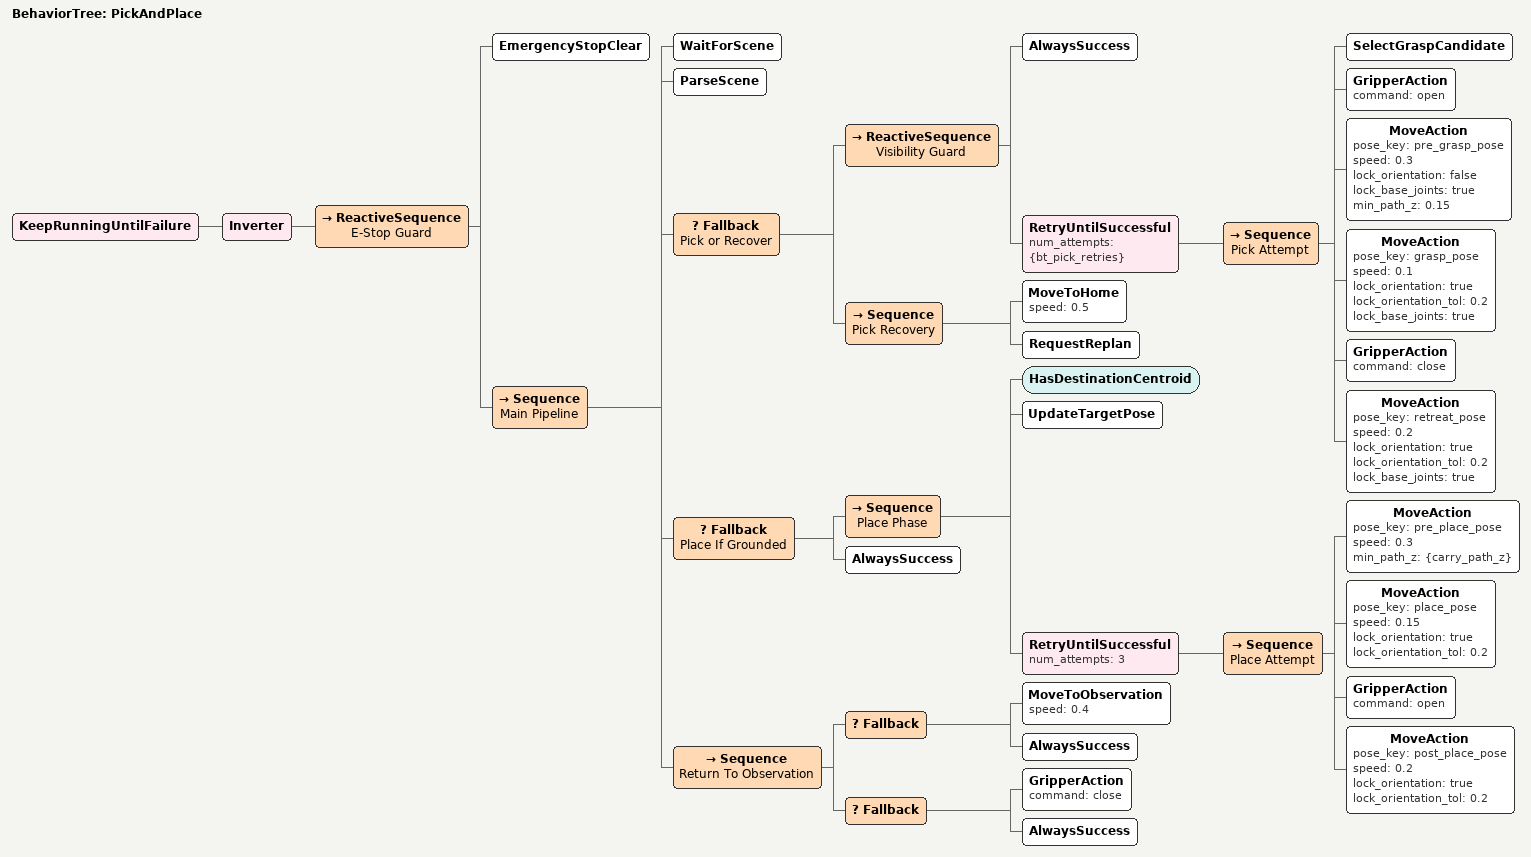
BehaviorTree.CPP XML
<?xml version="1.0"?>
<root BTCPP_format="4">
  <BehaviorTree ID="PickAndPlace">

    <KeepRunningUntilFailure>
      <Inverter>
      <ReactiveSequence name="E-Stop Guard">

        <!-- Checked every 100 ms. FAILURE suspends the entire tree. -->
        <EmergencyStopClear/>

        <Sequence name="Main Pipeline">

          <!-- Block until /world_map_result + /grasp_candidates arrive. -->
          <WaitForScene/>

          <!-- Parse both JSON topics into the blackboard. Resets grasp_index. -->
          <ParseScene/>

          <!-- ─── PICK PHASE ──────────────────────────────────────────── -->
          <Fallback name="Pick or Recover">

            <!-- ReactiveSequence re-checks the guard every tick, so a target
                 lost mid-motion aborts into Pick Recovery. -->
            <ReactiveSequence name="Visibility Guard">
              <AlwaysSuccess/>

              <!-- Each SelectGraspCandidate advances the index, so a retry
                   tries the next-best grasp. -->
              <RetryUntilSuccessful num_attempts="{bt_pick_retries}">
                <Sequence name="Pick Attempt">
                  <SelectGraspCandidate/>
                  <!-- Open BEFORE approach — a previous failed close can leave
                       the fingers stuck shut on air. -->
                  <GripperAction command="open"/>
                  <MoveAction pose_key="pre_grasp_pose" speed="0.3"
                              lock_orientation="false"
                              lock_base_joints="true"
                              min_path_z="0.15"/>
                  <!-- grasp: pre_grasp → grasp 직선 descent.
                       lock_orientation=true + tol=0.2rad(11°) — strict. -->
                  <MoveAction pose_key="grasp_pose"     speed="0.1"
                              lock_orientation="true" lock_orientation_tol="0.2"
                              lock_base_joints="true"/>
                  <GripperAction command="close"/>
                  <!-- retreat: 잡은 상태 직선 상승. strict. -->
                  <MoveAction pose_key="retreat_pose"   speed="0.2"
                              lock_orientation="true" lock_orientation_tol="0.2"
                              lock_base_joints="true"/>
                </Sequence>
              </RetryUntilSuccessful>

            </ReactiveSequence>

            <!-- Target lost or candidates exhausted: park the arm, then
                 RequestReplan publishes /bt/replan_request and FAILs to
                 restart from WaitForScene. -->
            <Sequence name="Pick Recovery">
              <MoveToHome speed="0.5"/>
              <RequestReplan/>
            </Sequence>

          </Fallback>

          <Fallback name="Place If Grounded">

            <Sequence name="Place Phase">
              <HasDestinationCentroid/>

              <!-- 놓는 높이 = destination bbox 윗면(림) + 잡은 물체 자체 높이.
                   바구니 centroid 기준이던 예전 값은 림 아래였다. -->
              <UpdateTargetPose/>

              <!-- num_attempts 3 이하 — 골 연타는 hybrid 컨테이너 SIGABRT. -->
              <RetryUntilSuccessful num_attempts="3">
                <Sequence name="Place Attempt">
                  <MoveAction pose_key="pre_place_pose" speed="0.3"
                              min_path_z="{carry_path_z}"/>
                  <!-- 하강: pre_place → place 직선. pick 의 grasp 와 같은
                       패턴이라 min_path_z 없음(있으면 자기 목적지를 배제). -->
                  <MoveAction pose_key="place_pose" speed="0.15"
                              lock_orientation="true" lock_orientation_tol="0.2"/>
                  <GripperAction command="open"/>
                  <!-- post_place_pose = place_pose 에서 접근축 따라 상승.
                       pick 의 retreat_pose 는 "집었던 자리" 위라, 재사용하면
                       열린 그리퍼로 씬을 가로질러 끌고 간다. -->
                  <MoveAction pose_key="post_place_pose" speed="0.2"
                              lock_orientation="true" lock_orientation_tol="0.2"/>
                </Sequence>
              </RetryUntilSuccessful>
            </Sequence>

            <!-- pick-only 이거나 place 3회 실패 → 물체를 든 채 정상 종료.
                 MoveToHome 은 안 쓴다: /move_action(move_group) 이 hybrid
                 런치에 없어 항상 실패하고, 그 실패가 트리를 재시작시켜 골
                 연타로 이어진다. -->
            <AlwaysSuccess/>

          </Fallback>

          <Sequence name="Return To Observation">
            <!-- 각 단계를 개별 Fallback 으로 감싼다. 복귀나 그리퍼 실패가
                 파이프라인 전체를 FAILURE 로 만들면 골 연타 재시작 루프가
                 된다. 실패는 로그로만 남기고 계속 진행. -->
            <Fallback>
              <MoveToObservation speed="0.4"/>
              <AlwaysSuccess/>
            </Fallback>

            <Fallback>
              <GripperAction command="close"/>
              <AlwaysSuccess/>
            </Fallback>
          </Sequence>

        </Sequence>
      </ReactiveSequence>
      </Inverter>
    </KeepRunningUntilFailure>

  </BehaviorTree>
</root>
